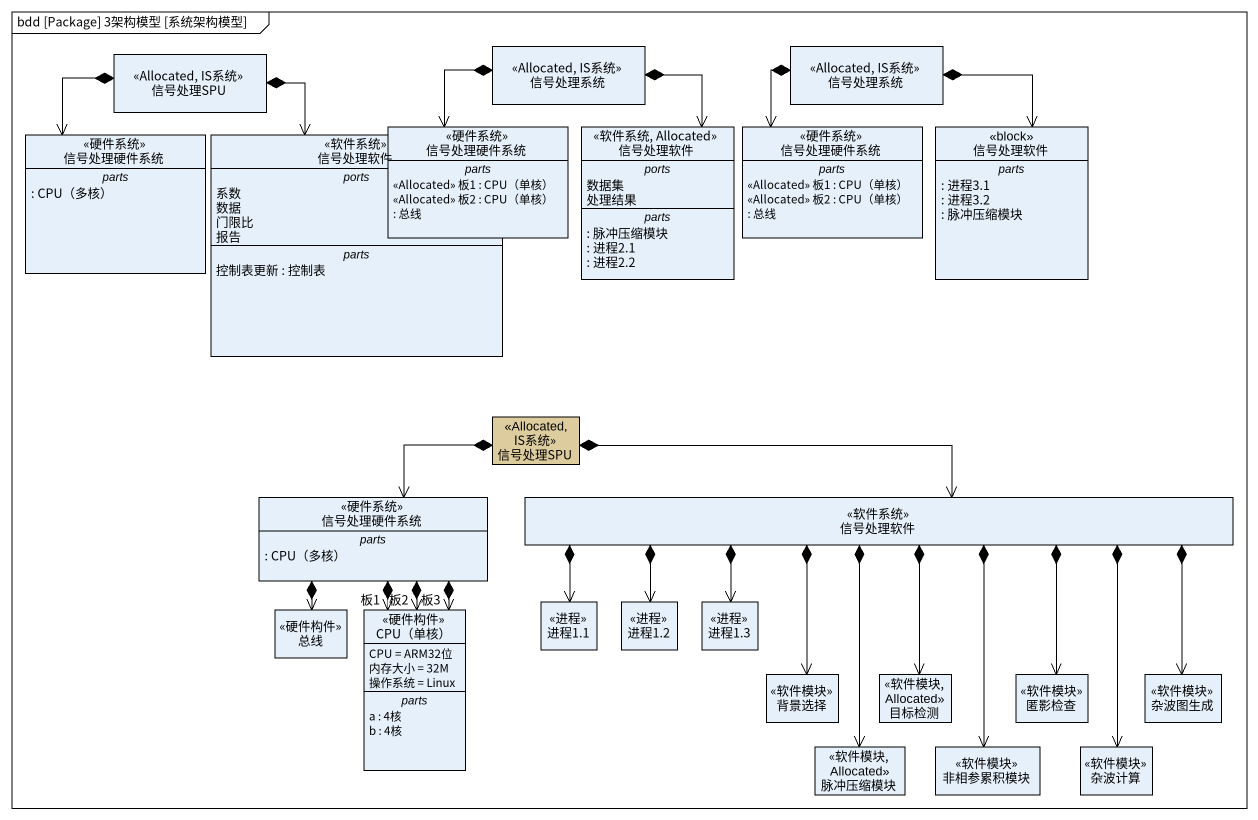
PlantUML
@startuml
mainframe bdd [Package] 3架构模型 [系统架构模型]
hide circle
hide empty members
class 信号处理SPU <<Allocated, IS系统>>
class 信号处理系统 <<Allocated, IS系统>>
class "信号处理系统" as 信号处理系统_2 <<Allocated, IS系统>>
class 信号处理硬件系统 <<硬件系统>> {
  -- parts --
  : CPU（多核）
}
class 信号处理软件 <<软件系统>> {
  -- ports --
  系数
  数据
  门限比
  报告
  -- parts --
  控制表更新 : 控制表
}
class "信号处理硬件系统" as 信号处理硬件系统_2 <<硬件系统>> {
  -- parts --
  <<Allocated>> 板1 : CPU（单核）
  <<Allocated>> 板2 : CPU（单核）
  : 总线
}
class "信号处理软件" as 信号处理软件_2 <<软件系统, Allocated>> {
  -- ports --
  数据集
  处理结果
  -- parts --
  : 脉冲压缩模块
  : 进程2.1
  : 进程2.2
}
class "信号处理硬件系统" as 信号处理硬件系统_3 <<硬件系统>> {
  -- parts --
  <<Allocated>> 板1 : CPU（单核）
  <<Allocated>> 板2 : CPU（单核）
  : 总线
}
class "信号处理软件" as 信号处理软件_3 <<block>> {
  -- parts --
  : 进程3.1
  : 进程3.2
  : 脉冲压缩模块
}
class "信号处理SPU" as 信号处理SPU_2 <<Allocated, IS系统>> #DDCD9E
class "信号处理硬件系统" as 信号处理硬件系统_4 <<硬件系统>> {
  -- parts --
  : CPU（多核）
}
class "信号处理软件" as 信号处理软件_4 <<软件系统>>
class 总线 <<硬件构件>>
class "CPU（单核）" as CPU_单核 <<硬件构件>> {
  CPU = ARM32位
  内存大小 = 32M
  操作系统 = Linux
  -- parts --
  a : 4核
  b : 4核
}
class "进程1.1" as 进程1_1 <<进程>>
class "进程1.2" as 进程1_2 <<进程>>
class "进程1.3" as 进程1_3 <<进程>>
class 背景选择 <<软件模块>>
class 目标检测 <<软件模块, Allocated>>
class 匿影检查 <<软件模块>>
class 杂波图生成 <<软件模块>>
class 脉冲压缩模块 <<软件模块, Allocated>>
class 非相参累积模块 <<软件模块>>
class 杂波计算 <<软件模块>>
信号处理SPU *--> 信号处理硬件系统
信号处理SPU *--> 信号处理软件
信号处理系统 *--> 信号处理硬件系统_2
信号处理系统 *--> 信号处理软件_2
信号处理系统_2 *--> 信号处理硬件系统_3
信号处理系统_2 *--> 信号处理软件_3
信号处理SPU_2 *--> 信号处理硬件系统_4
信号处理SPU_2 *-right-> 信号处理软件_4
信号处理硬件系统_4 *--> 总线
信号处理硬件系统_4 *--> "板1" CPU_单核
信号处理硬件系统_4 *--> "板2" CPU_单核
信号处理硬件系统_4 *--> "板3" CPU_单核
信号处理软件_4 *-left-> 进程1_1
信号处理软件_4 *-left-> 进程1_2
信号处理软件_4 *--> 进程1_3
信号处理软件_4 *--> 背景选择
信号处理软件_4 *--> 目标检测
信号处理软件_4 *--> 匿影检查
信号处理软件_4 *-right-> 杂波图生成
信号处理软件_4 *--> 脉冲压缩模块
信号处理软件_4 *--> 非相参累积模块
信号处理软件_4 *--> 杂波计算
@enduml
